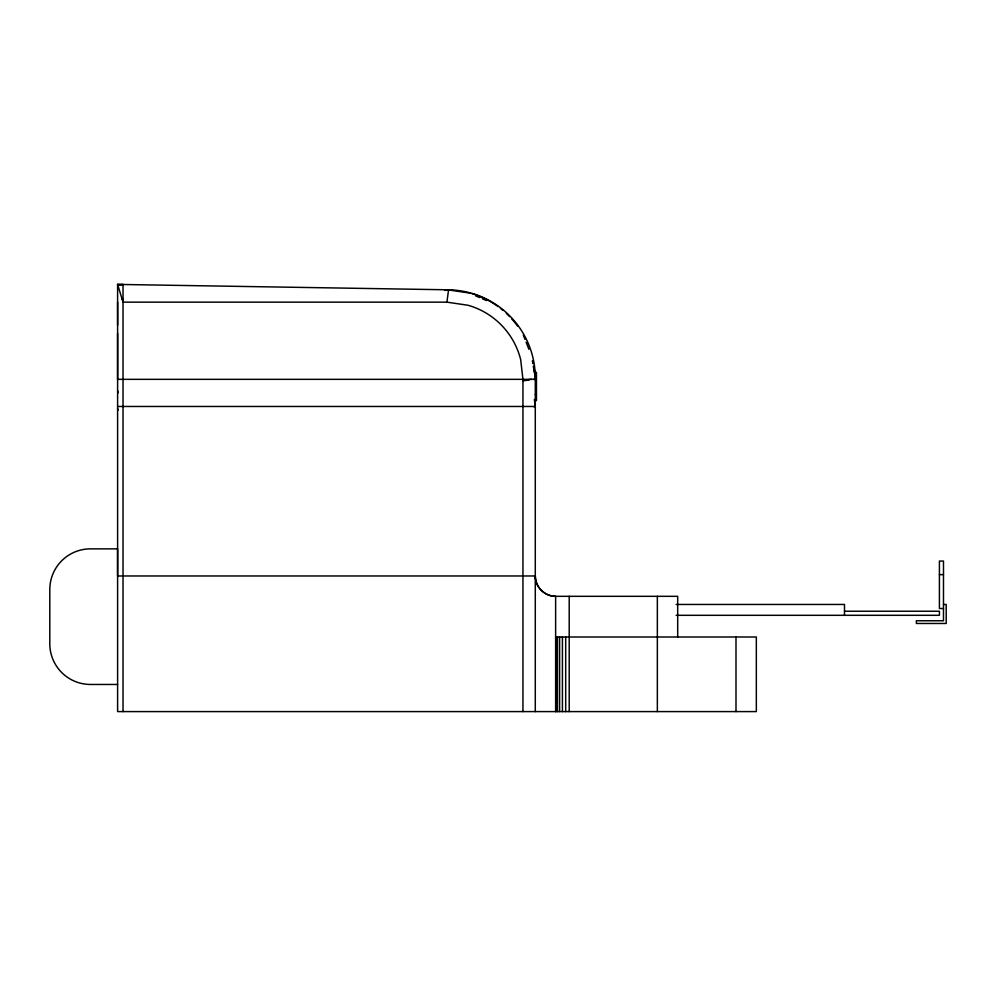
<?xml version="1.0" encoding="UTF-8"?>
<svg xmlns="http://www.w3.org/2000/svg" width="996" height="996" viewBox="0 0 996 996"><rect width="100%" height="100%" fill="white"/><g stroke="black" fill="none" stroke-linecap="round" stroke-linejoin="round"><path stroke-width="1.49" d="M529.113 379.339L529.2 380.061L523.112 380.771L520.659 359.544A75.572 75.559 -90 0 0 468.07 305.274L446.93 302.149L123.031 302.149L123.031 284.495L117.603 284.495L117.603 379.339L535.288 379.339A88.146 88.134 -90 0 0 448.549 289.811L117.603 284.408L123.031 302.149L123.031 711.592M446.93 302.149L448.549 289.811L444.739 290.459M470.249 293.16L447.777 289.811M534.354 407.401L535.288 406.468L534.366 399.446M122.346 299.634L123.031 299.024L122.184 299.024M123.031 284.495L117.64 285.205L117.603 284.408M534.877 379.389L533.644 379.339M535.288 372.367L536.446 372.367L536.446 400.604L535.288 400.604M535.288 394.491L536.446 394.491M117.603 406.468L535.288 406.468M939.415 574.617L943.486 574.617M677.691 637.004L677.691 596.318L555.631 596.318A20.343 20.343 0 0 1 535.288 575.974L117.603 575.974L117.603 548.858L90.487 548.858A40.687 40.687 0 0 0 49.8 589.532L49.8 643.79A40.687 40.687 0 0 0 90.487 684.464L117.603 684.464M676.147 604.46L844.496 604.46L844.496 615.304M943.486 604.46L946.2 604.46L946.2 623.471L916.37 623.471L916.37 620.757L943.486 620.757L943.486 561.059L939.415 561.059L939.415 608.519L943.486 608.519M844.496 611.233L939.415 611.233L939.415 615.304L676.147 615.304M555.631 637.004L756.338 637.004L756.338 711.592L117.603 711.592L117.603 333.262M475.59 295.8L479.661 297.567M482.363 298.763L486.422 300.543M118.101 410.078L117.603 408.621M523.311 335.079L524.992 339.362M526.125 342.213L528.938 349.347M118.088 392.897L117.603 390.569M535.288 575.974C535.226 586.868 544.75 596.392 555.631 596.318L555.631 711.592M531.677 379.339L530.457 379.339M117.603 302.149L117.628 325.231M735.994 637.004L735.994 711.592M657.348 596.318L657.348 711.592M569.202 596.318L569.202 711.592M565.691 637.004L565.691 711.592M562.416 637.004L562.416 711.592M559.603 637.004L559.603 711.592M557.449 637.004L557.449 711.592M556.092 637.004L556.092 711.592M535.288 370.773L535.288 711.592M535.188 405.671L535.188 406.567M522.95 379.339L522.95 711.592M471.743 293.559A88.482 87.611 -89.1 0 1 498.012 306.531M500.478 308.387A88.482 87.611 -89.1 0 1 502.88 310.329M506.342 313.391A88.482 87.611 -89.1 0 1 509.616 316.616M511.695 318.845A88.482 87.611 -89.1 0 1 517.522 326.016M532.96 363.528L532.474 360.714L532.96 363.478M534.665 373.413L533.445 366.354L534.665 373.413"/></g></svg>
